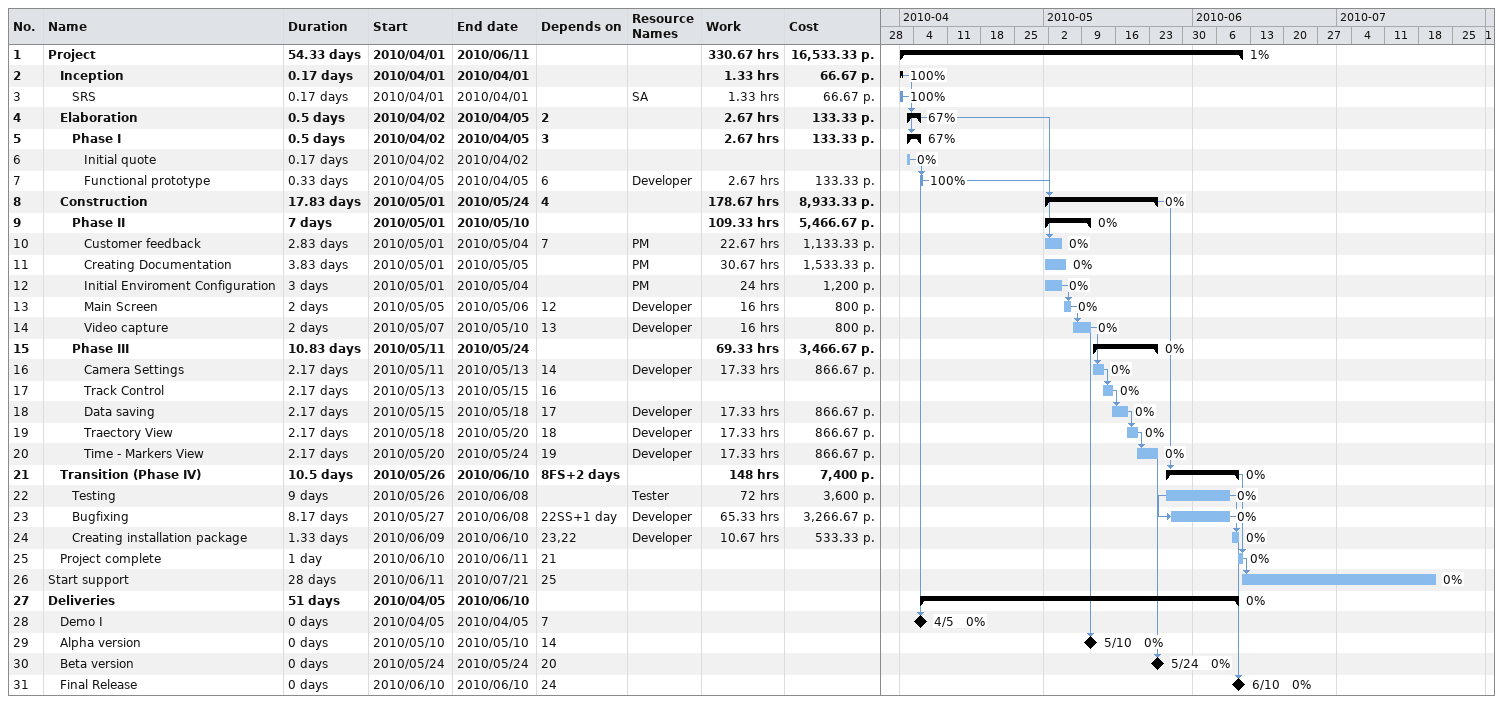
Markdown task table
| ID | Level | Task | Duration | Start | Finish | Predecessors | Resources | % complete | Work (h) | Cost (р.) |
|---|---|---|---|---|---|---|---|---|---|---|
| 1 | 1 | **Project** | 54.33d | 2010-04-01 | 2010-06-11 |  |  | 1 | 330.67 | 16533.33 |
| 2 | 2 | **Inception** | 0.17d | 2010-04-01 | 2010-04-01 |  |  | 100 | 1.33 | 66.67 |
| 3 | 3 | SRS | 0.17d | 2010-04-01 | 2010-04-01 |  | SA | 100 | 1.33 | 66.67 |
| 4 | 2 | **Elaboration** | 0.5d | 2010-04-02 | 2010-04-05 | 2 |  | 67 | 2.67 | 133.33 |
| 5 | 3 | **Phase I** | 0.5d | 2010-04-02 | 2010-04-05 | 3 |  | 67 | 2.67 | 133.33 |
| 6 | 4 | Initial quote | 0.17d | 2010-04-02 | 2010-04-02 |  |  | 0 |  |  |
| 7 | 4 | Functional prototype | 0.33d | 2010-04-05 | 2010-04-05 | 6 | Developer | 100 | 2.67 | 133.33 |
| 8 | 2 | **Construction** | 17.83d | 2010-05-01 | 2010-05-24 | 4 |  | 0 | 178.67 | 8933.33 |
| 9 | 3 | **Phase II** | 7d | 2010-05-01 | 2010-05-10 |  |  | 0 | 109.33 | 5466.67 |
| 10 | 4 | Customer feedback | 2.83d | 2010-05-01 | 2010-05-04 | 7 | PM | 0 | 22.67 | 1133.33 |
| 11 | 4 | Creating Documentation | 3.83d | 2010-05-01 | 2010-05-05 |  | PM | 0 | 30.67 | 1533.33 |
| 12 | 4 | Initial Enviroment Configuration | 3d | 2010-05-01 | 2010-05-04 |  | PM | 0 | 24 | 1200 |
| 13 | 4 | Main Screen | 2d | 2010-05-05 | 2010-05-06 | 12 | Developer | 0 | 16 | 800 |
| 14 | 4 | Video capture | 2d | 2010-05-07 | 2010-05-10 | 13 | Developer | 0 | 16 | 800 |
| 15 | 3 | **Phase III** | 10.83d | 2010-05-11 | 2010-05-24 |  |  | 0 | 69.33 | 3466.67 |
| 16 | 4 | Camera Settings | 2.17d | 2010-05-11 | 2010-05-13 | 14 | Developer | 0 | 17.33 | 866.67 |
| 17 | 4 | Track Control | 2.17d | 2010-05-13 | 2010-05-15 | 16 |  | 0 |  |  |
| 18 | 4 | Data saving | 2.17d | 2010-05-15 | 2010-05-18 | 17 | Developer | 0 | 17.33 | 866.67 |
| 19 | 4 | Traectory View | 2.17d | 2010-05-18 | 2010-05-20 | 18 | Developer | 0 | 17.33 | 866.67 |
| 20 | 4 | Time - Markers View | 2.17d | 2010-05-20 | 2010-05-24 | 19 | Developer | 0 | 17.33 | 866.67 |
| 21 | 2 | **Transition (Phase IV)** | 10.5d | 2010-05-26 | 2010-06-10 | 8FS+2d |  | 0 | 148 | 7400 |
| 22 | 3 | Testing | 9d | 2010-05-26 | 2010-06-08 |  | Tester | 0 | 72 | 3600 |
| 23 | 3 | Bugfixing | 8.17d | 2010-05-27 | 2010-06-08 | 22SS+1d | Developer | 0 | 65.33 | 3266.67 |
| 24 | 3 | Creating installation package | 1.33d | 2010-06-09 | 2010-06-10 | 23, 22 | Developer | 0 | 10.67 | 533.33 |
| 25 | 2 | Project complete | 1d | 2010-06-10 | 2010-06-11 | 21 |  | 0 |  |  |
| 26 | 1 | Start support | 28d | 2010-06-11 | 2010-07-21 | 25 |  | 0 |  |  |
| 27 | 1 | **Deliveries** | 51d | 2010-04-05 | 2010-06-10 |  |  | 0 |  |  |
| 28 | 2 | Demo I | 0d | 2010-04-05 | 2010-04-05 | 7 |  | 0 |  |  |
| 29 | 2 | Alpha version | 0d | 2010-05-10 | 2010-05-10 | 14 |  | 0 |  |  |
| 30 | 2 | Beta version | 0d | 2010-05-24 | 2010-05-24 | 20 |  | 0 |  |  |
| 31 | 2 | Final Release | 0d | 2010-06-10 | 2010-06-10 | 24 |  | 0 |  |  |
